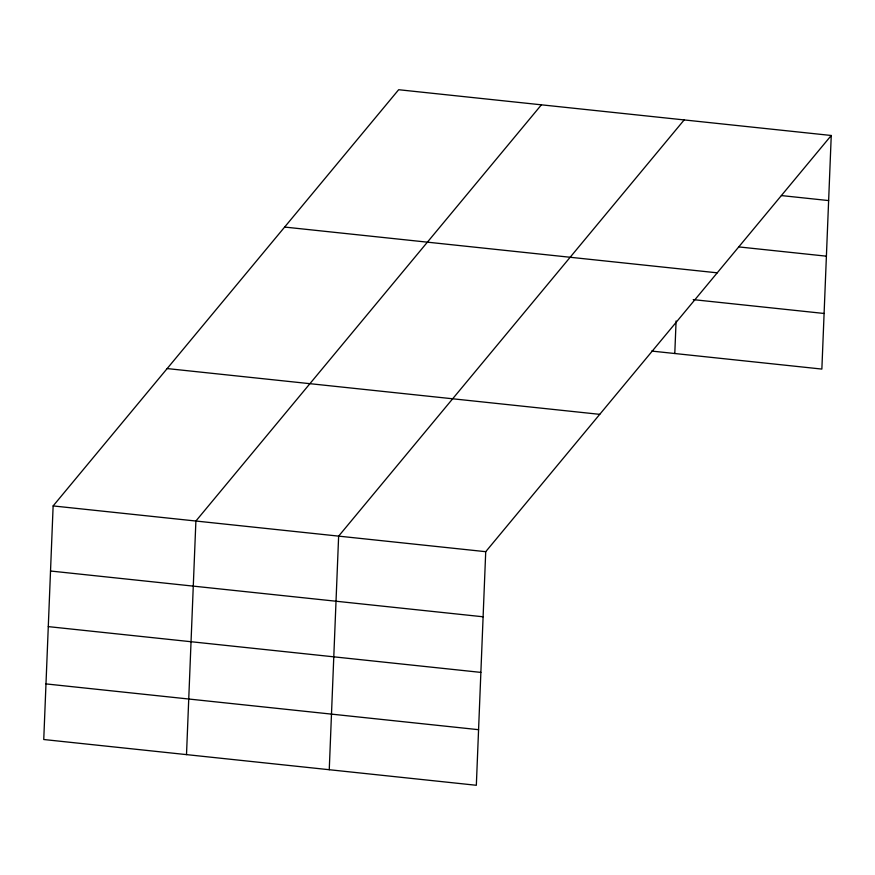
<?xml version="1.0" encoding="UTF-8"?>
<svg xmlns="http://www.w3.org/2000/svg" width="875" height="875" viewBox="0 0 875 875"><rect width="100%" height="100%" fill="white"/><g stroke="black" fill="none" stroke-linecap="round" stroke-linejoin="round"><path stroke-width="1.31" d="M53.134 505.925L43.75 739.517L476.339 785.28L485.723 551.688L831.25 135.483L398.661 89.72L53.134 505.925L485.723 551.688M186.506 754.622L195.891 521.03L541.417 104.814M329.252 769.727L338.636 536.134L684.173 119.919M674.789 353.511L676.091 320.961M831.25 135.483L821.866 369.075L651.678 351.072M781.408 195.573L828.636 200.572M738.697 246.903L826.405 256.178M284.637 227.062L717.227 272.825M693.219 299.622L824.097 313.469M167.158 368.572L599.747 414.345M50.52 571.014L483.098 616.787M48.289 626.62L480.867 672.394M45.981 683.911L478.57 729.684"/></g></svg>
